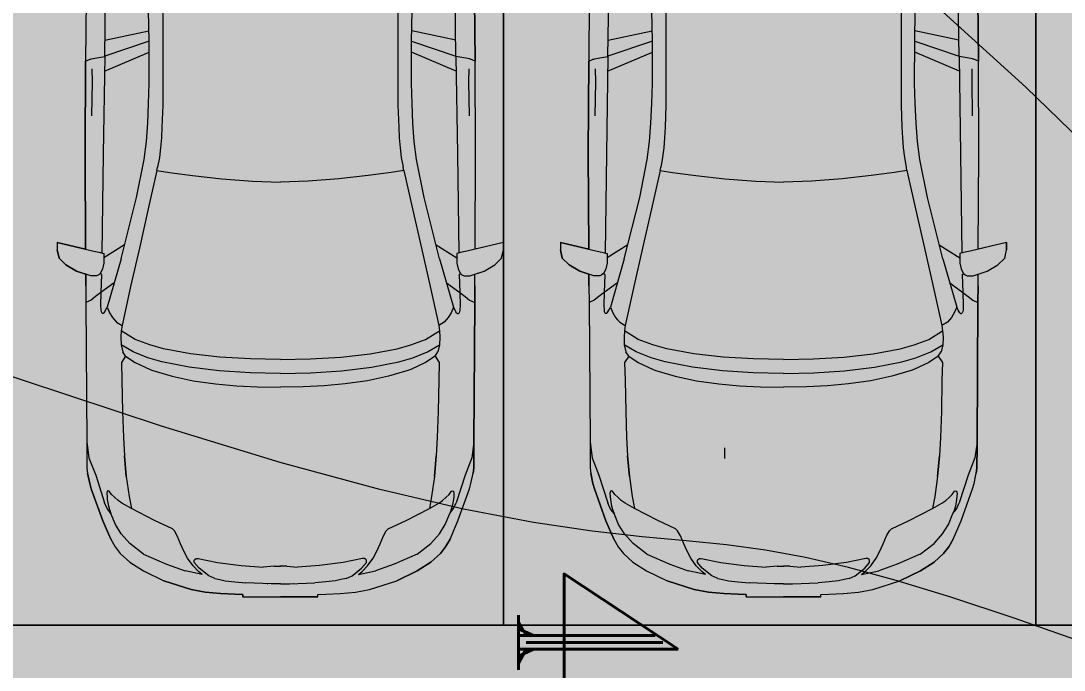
# Model space of a CAD drawing. Header units: millimetres. Extents: x 132836 to 1862386, y -330276 to -143438.
# Drawn here: x 178129 to 183027, y -270822 to -267774 of the extents above; entities that cross this region are included whole.
import ezdxf

# ---------------------------------------------------------------- set-up
doc = ezdxf.new("R2010")
doc.units = ezdxf.units.MM
doc.header["$MEASUREMENT"] = 0
for name, color, linetype in [('Extérieur - Environnement', 7, 'Continuous'), ('Nouveau_CN_01_00', 7, 'Continuous'), ('Nouveau_CN_02_00', 7, 'Continuous'), ('Nouveau_TopoAlt', 7, 'Continuous'), ('Nouveau_TopoJIS', 7, 'Continuous')]:
    doc.layers.add(name, color=color, linetype=linetype)
doc.styles.add('STYLE_GENERE_5', font='romant.shx')

msp = doc.modelspace()

# ---------------------------------------------------------------- hatches: boundary and pattern name
at = {"linetype": 'Continuous', "lineweight": 0, "true_color": 0x6f6f6f}
h = msp.add_hatch(color=8, dxfattribs=at)
h.paths.add_polyline_path([(141848.442, -275935.042), (141848.442, -295062.571), (269220.821, -293826.868), (269220.821, -270902.734), (268763.049, -270902.734), (254213.6, -271040.575), (254213.6, -163437.635), (153156.2, -163437.635), (153156.2, -271040.575), (153182.962, -271040.57), (153183.146, -272000.514, -0.40942736), (149183.681, -275935.042)])
h.paths.add_polyline_path([(158435.584, -260639.953), (155145.584, -260639.953), (155145.584, -248364.953), (155145.584, -243089.974), (155145.584, -242189.974), (158435.584, -242189.974)], flags=0)
h.paths.add_polyline_path([(196775.042, -260810.571), (196775.042, -222495.57), (186955.542, -222495.57), (186955.542, -218295.57), (196754.55, -218295.57), (196754.55, -208495.57), (196754.55, -204495.57), (193355.542, -204495.57), (193355.542, -201780.57), (193355.542, -195161.535), (195576.034, -195161.535), (195576.034, -189810.571), (217850.068, -189810.571), (217850.068, -262266.885), (245610.045, -262266.885), (245610.045, -253395.571), (245626.034, -253395.571), (246426.034, -253395.571), (247826.034, -253395.571), (247826.034, -248005.571), (247826.034, -246605.571), (245626.034, -246605.571), (245610.045, -246605.571), (245610.045, -171995.57), (212806.28, -171995.57), (161503.433, -171995.57), (161503.433, -193810.571), (161503.433, -230015.57), (161503.433, -260810.571)], flags=0)
h.paths.add_polyline_path([(162737.042, -269433.913, -0.09031866), (162858.773, -268727.623, -0.20144873), (163912.639, -267592.74, -0.10421145), (164718.006, -267415.055), (165317.979, -267409.371, -0.10404461), (166125.354, -267571.244, -0.23825546), (167284.257, -268953.318, -0.05518862), (167336.836, -269390.334), (167338.931, -269611.438), (167351.046, -270890.267), (167092.583, -271892.761, -0.26794919), (165370.083, -272909.124), (164770.11, -272914.808, -0.19371746), (163379.252, -272370.185, -0.07056876), (163028.663, -271931.262, -0.1316525), (162751.253, -270933.845)], flags=0)
h.paths.add_polyline_path([(173316.986, -273599.031), (173316.986, -273452.052), (173330.488, -267377.824, -0.3805567), (175316.986, -265609.826), (175394.714, -265609.826), (175394.714, -270609.826), (190394.714, -270609.826), (190394.714, -265609.826), (195356.191, -265609.826, -0.41421356), (196856.191, -267109.826), (196856.191, -273660.699, -0.34550161), (195137.285, -275433.432), (175327.752, -275599.002, -0.4157911)], flags=0)
h.paths.add_polyline_path([(205510.093, -271504.083, -0.13447393), (205230.948, -270484.937), (205230.948, -268984.937, -0.41421356), (207230.948, -266984.937), (207830.948, -266984.937, -0.41421356), (209830.948, -268984.937), (209830.948, -270484.937, -0.12882035), (209574.03, -271465.581, -0.27093629), (207830.948, -272484.937), (207230.948, -272484.937, -0.26498)], flags=0)
h.paths.add_polyline_path([(217862.687, -273329.325), (217869.949, -267730.336, -0.09856151), (218100.718, -266943.721), (218117.681, -266951.545, -0.258849), (219955.479, -265605.827), (219953.141, -265587.294), (220637.569, -265587.294), (220637.569, -265687.294), (220637.569, -270687.294), (250537.569, -270687.294), (250537.569, -265687.294), (252208.004, -265687.294), (254186.294, -265687.294), (254186.294, -267687.294), (254186.294, -271062.255, 0.00134576), (254186.323, -271073.021), (254197.209, -273095.233, -0.41421356), (252208.004, -275105.97), (243484.534, -275105.97, -0.00518896), (243431.438, -275116.103), (235447.992, -275196.191), (220071.012, -275253.24, -0.38655333), (217873.089, -273475.385, -0.02518922)], flags=0)
at = {"linetype": 'Continuous', "lineweight": 0, "true_color": 0x90b349}
msp.add_hatch(color=55, dxfattribs=at).paths.add_polyline_path([(175394.714, -271810.115), (175394.714, -273590.239), (195581.991, -273450.488), (195571.148, -271436.346), (195571.148, -271563.708), (190571.148, -271563.708), (190571.148, -270609.826), (188115.569, -270609.826), (187894.714, -270609.826), (185394.714, -270609.826), (182894.714, -270609.826), (180394.714, -270609.826), (177894.714, -270609.826), (175394.714, -270609.826)])

# ---------------------------------------------------------------- linework, layer by layer
at = {"color": 9, "linetype": 'Continuous', "lineweight": 5}
msp.add_lwpolyline([(173316.986, -273452.052), (173316.986, -273599.031, 0.4157911), (175327.752, -275599.002), (195137.285, -275433.432, 0.34550161), (196856.191, -273660.699), (196856.191, -267109.826, 0.41421356), (195356.191, -265609.826), (190394.714, -265609.826), (190394.714, -270609.826), (175394.714, -270609.826), (175394.714, -265609.826), (175316.986, -265609.826, 0.3805567), (173330.488, -267377.824)], format="xyb", close=True, dxfattribs=at)
at = {"color": 255, "linetype": 'Continuous', "lineweight": 5, "flags": 128}
for points in [[(180394.714, -265609.826), (180394.714, -270609.826)], [(180394.714, -270609.826), (180394.714, -265609.826)], [(182894.714, -265609.826), (182894.714, -270609.826)], [(182894.714, -270609.826), (182894.714, -265609.826)], [(177894.714, -270609.826), (180394.714, -270609.826)], [(180394.714, -270609.826), (182894.714, -270609.826)], [(182894.714, -270609.826), (185394.714, -270609.826)]]:
    msp.add_lwpolyline(points, dxfattribs=at)
at = {"color": 7, "linetype": 'Continuous', "lineweight": 5}
msp.add_lwpolyline([(175394.714, -271810.115), (175394.714, -273590.239), (195581.991, -273450.488), (195571.148, -271436.346), (195571.148, -271563.708), (190571.148, -271563.708), (190571.148, -270609.826), (188115.569, -270609.826), (187894.714, -270609.826), (185394.714, -270609.826), (182894.714, -270609.826), (180394.714, -270609.826), (177894.714, -270609.826), (175394.714, -270609.826)], close=True, dxfattribs=at)
at = {"layer": 'Extérieur - Environnement', "color": 7, "linetype": 'Continuous', "lineweight": 13}
for p, q in [((178794.984, -267565.617), (178795.022, -268168.583)), ((179899.089, -267565.617), (179899.05, -268168.583)), ((181157.482, -267565.617), (181157.521, -268168.583)), ((182261.587, -267565.617), (182261.548, -268168.583)), ((178522.313, -267940.513), (178527.274, -267626.213)), ((180171.759, -267940.513), (180166.799, -267626.213)), ((180884.812, -267940.513), (180889.772, -267626.213)), ((182534.257, -267940.513), (182529.297, -267626.213)), ((178434.739, -267671.932), (178432.221, -267963.179)), ((178434.739, -267671.932), (178432.221, -267963.179)), ((180261.852, -267963.179), (180259.334, -267671.932)), ((180259.334, -267671.932), (180261.852, -267963.179)), ((180797.237, -267671.932), (180794.719, -267963.179)), ((180797.237, -267671.932), (180794.719, -267963.179)), ((182624.35, -267963.179), (182621.832, -267671.932)), ((182621.832, -267671.932), (182624.35, -267963.179)), ((178731.119, -267869.522), (178728.696, -267725.992)), ((179962.954, -267869.522), (179965.377, -267725.992)), ((181093.617, -267869.522), (181091.194, -267725.992)), ((182325.452, -267869.522), (182327.875, -267725.992)), ((178523.53, -267863.438), (178730.301, -267821.075)), ((180170.543, -267863.438), (179963.772, -267821.075)), ((180886.028, -267863.438), (181092.799, -267821.075)), ((182533.041, -267863.438), (182326.27, -267821.075)), ((178731.119, -267869.522), (178522.331, -267939.422)), ((178731.658, -268067.536), (178731.119, -267869.522)), ((179962.415, -268067.536), (179962.954, -267869.522)), ((179962.954, -267869.522), (180171.742, -267939.422)), ((181093.617, -267869.522), (180884.829, -267939.422)), ((181094.156, -268067.536), (181093.617, -267869.522)), ((182324.913, -268067.536), (182325.452, -267869.522)), ((182325.452, -267869.522), (182534.24, -267939.422)), ((178521.342, -268009.492), (178731.259, -267921.066)), ((180172.731, -268009.492), (179962.814, -267921.066)), ((180883.84, -268009.492), (181093.757, -267921.066)), ((182535.229, -268009.492), (182325.312, -267921.066)), ((178432.221, -267963.179), (178430.253, -268396.057)), ((178430.253, -268396.057), (178432.221, -267963.179)), ((178432.221, -267963.179), (178453.929, -267953.414)), ((178453.929, -267953.414), (178455.885, -267952.848)), ((178455.885, -267952.848), (178459.143, -267952.153)), ((178459.143, -267952.153), (178485.056, -267947.497)), ((178485.056, -267947.497), (178522.313, -267940.513)), ((178522.313, -267940.513), (178515.875, -268397.667)), ((180171.759, -267940.513), (180178.198, -268397.667)), ((180209.016, -267947.497), (180171.759, -267940.513)), ((180234.93, -267952.153), (180209.016, -267947.497)), ((180238.188, -267952.848), (180234.93, -267952.153)), ((180240.143, -267953.414), (180238.188, -267952.848)), ((180261.852, -267963.179), (180240.143, -267953.414)), ((180263.82, -268396.057), (180261.852, -267963.179)), ((180263.82, -268396.057), (180261.852, -267963.179)), ((180794.719, -267963.179), (180792.751, -268396.057)), ((180792.751, -268396.057), (180794.719, -267963.179)), ((180794.719, -267963.179), (180816.428, -267953.414)), ((180816.428, -267953.414), (180818.383, -267952.848)), ((180818.383, -267952.848), (180821.641, -267952.153)), ((180821.641, -267952.153), (180847.554, -267947.497)), ((180847.554, -267947.497), (180884.812, -267940.513)), ((180884.812, -267940.513), (180878.373, -268397.667)), ((182534.257, -267940.513), (182540.696, -268397.667)), ((182571.515, -267947.497), (182534.257, -267940.513)), ((182597.428, -267952.153), (182571.515, -267947.497)), ((182600.686, -267952.848), (182597.428, -267952.153)), ((182602.641, -267953.414), (182600.686, -267952.848)), ((182624.35, -267963.179), (182602.641, -267953.414)), ((182626.318, -268396.057), (182624.35, -267963.179)), ((182626.318, -268396.057), (182624.35, -267963.179)), ((178462.115, -267998.102), (178463.614, -268059.366)), ((180231.957, -267998.102), (180230.459, -268059.366)), ((180824.613, -267998.102), (180826.112, -268059.366)), ((182594.456, -267998.102), (182592.957, -268059.366)), ((178463.614, -268059.366), (178461.038, -268218.695)), ((178728.507, -268161.626), (178731.658, -268067.536)), ((179965.566, -268161.626), (179962.415, -268067.536)), ((180230.459, -268059.366), (180233.035, -268218.695)), ((180826.112, -268059.366), (180823.536, -268218.695)), ((181091.005, -268161.626), (181094.156, -268067.536)), ((182328.064, -268161.626), (182324.913, -268067.536)), ((182592.957, -268059.366), (182595.533, -268218.695)), ((178724.312, -268254.25), (178728.507, -268161.626)), ((178795.022, -268168.583), (178791.186, -268272.869)), ((179899.05, -268168.583), (179902.887, -268272.869)), ((179969.761, -268254.25), (179965.566, -268161.626)), ((181086.81, -268254.25), (181091.005, -268161.626)), ((181157.521, -268168.583), (181153.684, -268272.869)), ((182261.548, -268168.583), (182265.385, -268272.869)), ((182332.259, -268254.25), (182328.064, -268161.626)), ((178718.213, -268340.402), (178724.312, -268254.25)), ((178791.186, -268272.861), (178788.652, -268322.037)), ((179902.887, -268272.861), (179905.421, -268322.037)), ((179975.86, -268340.402), (179969.761, -268254.25)), ((181080.711, -268340.402), (181086.81, -268254.25)), ((181153.684, -268272.861), (181151.15, -268322.037)), ((182265.385, -268272.861), (182267.919, -268322.037)), ((182338.358, -268340.402), (182332.259, -268254.25)), ((178788.653, -268322.021), (178784.854, -268369.172)), ((179905.42, -268322.021), (179909.218, -268369.172)), ((181151.151, -268322.021), (181147.353, -268369.172)), ((182267.918, -268322.021), (182271.716, -268369.172)), ((178707.067, -268423.653), (178718.213, -268340.402)), ((178784.856, -268369.15), (178779.033, -268415.392)), ((179909.217, -268369.15), (179915.039, -268415.392)), ((179987.006, -268423.653), (179975.86, -268340.402)), ((181069.565, -268423.653), (181080.711, -268340.402)), ((181147.354, -268369.15), (181141.531, -268415.392)), ((182271.715, -268369.15), (182277.538, -268415.392)), ((182349.504, -268423.653), (182338.358, -268340.402)), ((178430.253, -268396.057), (178432.731, -268845.441)), ((178432.731, -268845.441), (178430.253, -268396.057)), ((178515.875, -268397.667), (178509.427, -268863.714)), ((178671.651, -268603.04), (178707.067, -268423.653)), ((178779.033, -268415.392), (178770.603, -268460.76)), ((179915.039, -268415.392), (179923.47, -268460.76)), ((180022.422, -268603.04), (179987.006, -268423.653)), ((180178.198, -268397.667), (180184.645, -268863.714)), ((180261.342, -268845.441), (180263.82, -268396.057)), ((180261.342, -268845.441), (180263.82, -268396.057)), ((180792.751, -268396.057), (180795.229, -268845.441)), ((180795.229, -268845.441), (180792.751, -268396.057)), ((180878.373, -268397.667), (180871.926, -268863.714)), ((181034.149, -268603.04), (181069.565, -268423.653)), ((181141.531, -268415.392), (181133.101, -268460.76)), ((182277.538, -268415.392), (182285.968, -268460.76)), ((182384.92, -268603.04), (182349.504, -268423.653)), ((182540.696, -268397.667), (182547.143, -268863.714)), ((182623.84, -268845.441), (182626.318, -268396.057)), ((182623.84, -268845.441), (182626.318, -268396.057)), ((178767.303, -268475.566), (178727.145, -268655.526)), ((178767.303, -268475.566), (178770.381, -268461.25)), ((178767.303, -268475.566), (178826.273, -268485.628)), ((178770.381, -268461.25), (178770.689, -268460.57)), ((179926.77, -268475.566), (179867.8, -268485.628)), ((179923.692, -268461.25), (179923.384, -268460.57)), ((179926.77, -268475.566), (179923.692, -268461.25)), ((179926.77, -268475.566), (179966.928, -268655.526)), ((181129.801, -268475.566), (181089.643, -268655.526)), ((181129.801, -268475.566), (181132.879, -268461.25)), ((181129.801, -268475.566), (181188.771, -268485.628)), ((181132.879, -268461.25), (181133.187, -268460.57)), ((182289.268, -268475.566), (182230.298, -268485.628)), ((182286.19, -268461.25), (182285.882, -268460.57)), ((182289.268, -268475.566), (182286.19, -268461.25)), ((182289.268, -268475.566), (182329.426, -268655.526)), ((178826.273, -268485.628), (178934.89, -268499.786)), ((178934.89, -268499.786), (179071.974, -268514.384)), ((179071.974, -268514.384), (179216.419, -268525.771)), ((179216.419, -268525.771), (179347.036, -268530.294)), ((179477.654, -268525.771), (179347.036, -268530.294)), ((179622.099, -268514.384), (179477.654, -268525.771)), ((179759.183, -268499.786), (179622.099, -268514.384)), ((179867.8, -268485.628), (179759.183, -268499.786)), ((181188.771, -268485.628), (181297.388, -268499.786)), ((181297.388, -268499.786), (181434.472, -268514.384)), ((181434.472, -268514.384), (181578.917, -268525.771)), ((181578.917, -268525.771), (181709.534, -268530.294)), ((181840.152, -268525.771), (181709.534, -268530.294)), ((181984.597, -268514.384), (181840.152, -268525.771)), ((182121.681, -268499.786), (181984.597, -268514.384)), ((182230.298, -268485.628), (182121.681, -268499.786)), ((178599.451, -268890.783), (178671.651, -268603.04)), ((180094.622, -268890.783), (180022.422, -268603.04)), ((180961.949, -268890.783), (181034.149, -268603.04)), ((182457.12, -268890.783), (182384.92, -268603.04)), ((178727.145, -268655.526), (178684.965, -268840.117)), ((179966.928, -268655.526), (180009.108, -268840.117)), ((181089.643, -268655.526), (181047.463, -268840.117)), ((182329.426, -268655.526), (182371.606, -268840.117)), ((178432.731, -268845.441), (178299.359, -268814.641)), ((178299.359, -268814.641), (178299.359, -268848.929)), ((178299.359, -268814.641), (178471.394, -268854.37)), ((178299.359, -268814.641), (178299.359, -268848.929)), ((180394.714, -268814.641), (180222.679, -268854.37)), ((180394.714, -268814.641), (180261.342, -268845.441)), ((180394.714, -268848.929), (180394.714, -268814.641)), ((180394.714, -268814.641), (180394.714, -268848.929)), ((180795.229, -268845.441), (180661.857, -268814.641)), ((180661.857, -268814.641), (180661.857, -268848.929)), ((180661.857, -268814.641), (180833.892, -268854.37)), ((180661.857, -268814.641), (180661.857, -268848.929)), ((182757.212, -268814.641), (182585.177, -268854.37)), ((182757.212, -268814.641), (182623.84, -268845.441)), ((182757.212, -268848.929), (182757.212, -268814.641)), ((182757.212, -268814.641), (182757.212, -268848.929)), ((178299.359, -268848.929), (178308.219, -268887.061)), ((178308.219, -268887.061), (178299.359, -268848.929)), ((178471.394, -268854.37), (178494.523, -268859.874)), ((178494.523, -268859.874), (178518.643, -268866.089)), ((178615.825, -268825.526), (178518.643, -268886.011)), ((178518.643, -268866.089), (178518.643, -268911.236)), ((178684.965, -268840.117), (178643.815, -269020.407)), ((180009.108, -268840.117), (180050.258, -269020.407)), ((180078.248, -268825.526), (180175.43, -268886.011)), ((180199.55, -268859.874), (180175.43, -268866.089)), ((180175.43, -268866.089), (180175.43, -268911.236)), ((180222.679, -268854.37), (180199.55, -268859.874)), ((180385.854, -268887.061), (180394.714, -268848.929)), ((180385.854, -268887.061), (180394.714, -268848.929)), ((180661.857, -268848.929), (180670.717, -268887.061)), ((180670.717, -268887.061), (180661.857, -268848.929)), ((180833.892, -268854.37), (180857.021, -268859.874)), ((180857.021, -268859.874), (180881.141, -268866.089)), ((180978.323, -268825.526), (180881.141, -268886.011)), ((180881.141, -268866.089), (180881.141, -268911.236)), ((181047.463, -268840.117), (181006.313, -269020.407)), ((182371.606, -268840.117), (182412.756, -269020.407)), ((182440.746, -268825.526), (182537.928, -268886.011)), ((182562.048, -268859.874), (182537.928, -268866.089)), ((182537.928, -268866.089), (182537.928, -268911.236)), ((182585.177, -268854.37), (182562.048, -268859.874)), ((182748.352, -268887.061), (182757.212, -268848.929)), ((182748.352, -268887.061), (182757.212, -268848.929)), ((178308.219, -268887.061), (178340.077, -268919.021)), ((178340.077, -268919.021), (178308.219, -268887.061)), ((178340.077, -268919.021), (178390.617, -268948.512)), ((178390.617, -268948.512), (178340.077, -268919.021)), ((178518.643, -268911.236), (178512.631, -268937.763)), ((178599.451, -268890.783), (178534.036, -269117.89)), ((180094.622, -268890.783), (180160.036, -269117.89)), ((180175.43, -268911.236), (180181.441, -268937.763)), ((180303.455, -268948.512), (180353.995, -268919.021)), ((180303.455, -268948.512), (180353.995, -268919.021)), ((180353.995, -268919.021), (180385.854, -268887.061)), ((180353.995, -268919.021), (180385.854, -268887.061)), ((180670.717, -268887.061), (180702.575, -268919.021)), ((180702.575, -268919.021), (180670.717, -268887.061)), ((180702.575, -268919.021), (180753.115, -268948.512)), ((180753.115, -268948.512), (180702.575, -268919.021)), ((180881.141, -268911.236), (180875.13, -268937.763)), ((180961.949, -268890.783), (180896.535, -269117.89)), ((182457.12, -268890.783), (182522.534, -269117.89)), ((182537.928, -268911.236), (182543.939, -268937.763)), ((182665.954, -268948.512), (182716.494, -268919.021)), ((182665.954, -268948.512), (182716.494, -268919.021)), ((182716.494, -268919.021), (182748.352, -268887.061)), ((182716.494, -268919.021), (182748.352, -268887.061)), ((178390.617, -268948.512), (178433.13, -268962.73)), ((178456.592, -268970.577), (178390.617, -268948.512)), ((178433.13, -268962.73), (178433.388, -269018.139)), ((178433.388, -269018.139), (178433.13, -268962.73)), ((178494.749, -268965.404), (178484.577, -268970.511)), ((178502.824, -268957.87), (178494.749, -268965.404)), ((178507.701, -268963.547), (178500.496, -268960.041)), ((178512.631, -268937.763), (178502.824, -268957.87)), ((178507.701, -268963.547), (178504.732, -269048.085)), ((180181.441, -268937.763), (180191.249, -268957.87)), ((180186.372, -268963.547), (180193.577, -268960.041)), ((180186.372, -268963.547), (180189.341, -269048.085)), ((180191.249, -268957.87), (180199.324, -268965.404)), ((180199.324, -268965.404), (180209.496, -268970.511)), ((180237.48, -268970.577), (180303.455, -268948.512)), ((180260.684, -269018.139), (180260.942, -268962.73)), ((180260.684, -269018.139), (180260.942, -268962.73)), ((180260.942, -268962.73), (180303.455, -268948.512)), ((180753.115, -268948.512), (180795.629, -268962.73)), ((180819.091, -268970.577), (180753.115, -268948.512)), ((180795.629, -268962.73), (180795.886, -269018.139)), ((180795.886, -269018.139), (180795.629, -268962.73)), ((180857.247, -268965.404), (180847.075, -268970.511)), ((180865.322, -268957.87), (180857.247, -268965.404)), ((180870.199, -268963.547), (180862.994, -268960.041)), ((180875.13, -268937.763), (180865.322, -268957.87)), ((180870.199, -268963.547), (180867.23, -269048.085)), ((182543.939, -268937.763), (182553.747, -268957.87)), ((182548.87, -268963.547), (182556.075, -268960.041)), ((182548.87, -268963.547), (182551.839, -269048.085)), ((182553.747, -268957.87), (182561.822, -268965.404)), ((182561.822, -268965.404), (182571.994, -268970.511)), ((182599.978, -268970.577), (182665.954, -268948.512)), ((182623.183, -269018.139), (182623.44, -268962.73)), ((182623.183, -269018.139), (182623.44, -268962.73)), ((182623.44, -268962.73), (182665.954, -268948.512)), ((178484.577, -268970.511), (178456.592, -268970.577)), ((178566.88, -269003.863), (178504.732, -269048.085)), ((180127.193, -269003.863), (180189.341, -269048.085)), ((180209.496, -268970.511), (180237.48, -268970.577)), ((180847.075, -268970.511), (180819.091, -268970.577)), ((180929.378, -269003.863), (180867.23, -269048.085)), ((182489.691, -269003.863), (182551.839, -269048.085)), ((182571.994, -268970.511), (182599.978, -268970.577)), ((178433.388, -269018.139), (178434.44, -269096.19)), ((178433.388, -269018.139), (178434.44, -269096.19)), ((178504.732, -269048.085), (178479.871, -269068.108)), ((178504.732, -269048.085), (178502.898, -269109.46)), ((178643.815, -269020.407), (178603.65, -269203.417)), ((180050.258, -269020.407), (180090.423, -269203.417)), ((180189.341, -269048.085), (180214.202, -269068.108)), ((180189.341, -269048.085), (180191.175, -269109.46)), ((180259.633, -269096.19), (180260.684, -269018.139)), ((180260.684, -269018.139), (180259.633, -269096.19)), ((180795.886, -269018.139), (180796.938, -269096.19)), ((180795.886, -269018.139), (180796.938, -269096.19)), ((180867.23, -269048.085), (180842.369, -269068.108)), ((180867.23, -269048.085), (180865.396, -269109.46)), ((181006.313, -269020.407), (180966.148, -269203.417)), ((182412.756, -269020.407), (182452.921, -269203.417)), ((182551.839, -269048.085), (182576.7, -269068.108)), ((182551.839, -269048.085), (182553.673, -269109.46)), ((182622.131, -269096.19), (182623.183, -269018.139)), ((182623.183, -269018.139), (182622.131, -269096.19)), ((178458.275, -269084.584), (178434.44, -269096.19)), ((178434.44, -269096.19), (178438.591, -269751.346)), ((178434.44, -269096.19), (178438.591, -269751.346)), ((178479.871, -269068.108), (178458.275, -269084.584)), ((178502.898, -269109.46), (178504.177, -269132.476)), ((180191.175, -269109.46), (180189.896, -269132.476)), ((180214.202, -269068.108), (180235.798, -269084.584)), ((180235.798, -269084.584), (180259.633, -269096.19)), ((180255.482, -269751.346), (180259.633, -269096.19)), ((180259.633, -269096.19), (180255.482, -269751.346)), ((180820.773, -269084.584), (180796.938, -269096.19)), ((180796.938, -269096.19), (180801.089, -269751.346)), ((180796.938, -269096.19), (180801.089, -269751.346)), ((180842.369, -269068.108), (180820.773, -269084.584)), ((180865.396, -269109.46), (180866.675, -269132.476)), ((182553.673, -269109.46), (182552.394, -269132.476)), ((182576.7, -269068.108), (182598.296, -269084.584)), ((182598.296, -269084.584), (182622.131, -269096.19)), ((182617.98, -269751.346), (182622.131, -269096.19)), ((182622.131, -269096.19), (182617.98, -269751.346)), ((178504.177, -269132.476), (178505.215, -269138.231)), ((178505.215, -269138.231), (178508.137, -269143.895)), ((178511.598, -269146.967), (178508.137, -269143.895)), ((178515.347, -269147.001), (178511.598, -269146.967)), ((178519.243, -269144.454), (178515.347, -269147.001)), ((178519.243, -269144.454), (178522.335, -269140.094)), ((178522.335, -269140.094), (178526.683, -269131.807)), ((178526.688, -269131.807), (178534.036, -269117.89)), ((178534.036, -269117.89), (178545.482, -269144.333)), ((178545.482, -269144.333), (178558.826, -269165.841)), ((180148.591, -269144.333), (180135.247, -269165.841)), ((180160.036, -269117.89), (180148.591, -269144.333)), ((180167.385, -269131.807), (180160.036, -269117.89)), ((180171.738, -269140.094), (180167.39, -269131.807)), ((180174.829, -269144.454), (180171.738, -269140.094)), ((180174.829, -269144.454), (180178.726, -269147.001)), ((180178.726, -269147.001), (180182.474, -269146.967)), ((180182.474, -269146.967), (180185.935, -269143.895)), ((180188.858, -269138.231), (180185.935, -269143.895)), ((180189.896, -269132.476), (180188.858, -269138.231)), ((180866.675, -269132.476), (180867.713, -269138.231)), ((180867.713, -269138.231), (180870.636, -269143.895)), ((180874.096, -269146.967), (180870.636, -269143.895)), ((180877.845, -269147.001), (180874.096, -269146.967)), ((180881.742, -269144.454), (180877.845, -269147.001)), ((180881.742, -269144.454), (180884.833, -269140.094)), ((180884.833, -269140.094), (180889.181, -269131.807)), ((180889.186, -269131.807), (180896.535, -269117.89)), ((180896.535, -269117.89), (180907.98, -269144.333)), ((180907.98, -269144.333), (180921.324, -269165.841)), ((182511.089, -269144.333), (182497.745, -269165.841)), ((182522.534, -269117.89), (182511.089, -269144.333)), ((182529.883, -269131.807), (182522.534, -269117.89)), ((182534.236, -269140.094), (182529.888, -269131.807)), ((182537.327, -269144.454), (182534.236, -269140.094)), ((182537.327, -269144.454), (182541.224, -269147.001)), ((182541.224, -269147.001), (182544.973, -269146.967)), ((182544.973, -269146.967), (182548.433, -269143.895)), ((182551.356, -269138.231), (182548.433, -269143.895)), ((182552.394, -269132.476), (182551.356, -269138.231)), ((178558.826, -269165.841), (178568.022, -269177.038)), ((178568.022, -269177.038), (178577.742, -269187.476)), ((178577.742, -269187.476), (178603.65, -269203.417)), ((178603.65, -269203.417), (178600.36, -269228.342)), ((178603.663, -269203.417), (178603.65, -269203.417)), ((180090.41, -269203.417), (180090.423, -269203.417)), ((180116.331, -269187.476), (180090.423, -269203.417)), ((180090.423, -269203.417), (180093.713, -269228.342)), ((180126.051, -269177.038), (180116.331, -269187.476)), ((180135.247, -269165.841), (180126.051, -269177.038)), ((180921.324, -269165.841), (180930.52, -269177.038)), ((180930.52, -269177.038), (180940.24, -269187.476)), ((180940.24, -269187.476), (180966.148, -269203.417)), ((180966.148, -269203.417), (180962.858, -269228.342)), ((180966.161, -269203.417), (180966.148, -269203.417)), ((182452.908, -269203.417), (182452.921, -269203.417)), ((182478.829, -269187.476), (182452.921, -269203.417)), ((182452.921, -269203.417), (182456.211, -269228.342)), ((182488.549, -269177.038), (182478.829, -269187.476)), ((182497.745, -269165.841), (182488.549, -269177.038)), ((178600.36, -269228.342), (178598.217, -269258.769)), ((178598.217, -269258.769), (178598.996, -269294.132)), ((178665.173, -269268.776), (178600.36, -269228.342)), ((180028.9, -269268.776), (180093.713, -269228.342)), ((180093.713, -269228.342), (180095.856, -269258.769)), ((180095.856, -269258.769), (180095.077, -269294.132)), ((180962.858, -269228.342), (180960.715, -269258.769)), ((180960.715, -269258.769), (180961.494, -269294.132)), ((181027.671, -269268.776), (180962.858, -269228.342)), ((182391.398, -269268.776), (182456.211, -269228.342)), ((182456.211, -269228.342), (182458.354, -269258.769)), ((182458.354, -269258.769), (182457.575, -269294.132)), ((178655.374, -269327.351), (178598.996, -269294.132)), ((178598.996, -269294.132), (178607.324, -269327.849)), ((178733.929, -269295.032), (178665.17, -269268.775)), ((178799.065, -269313.743), (178733.923, -269295.03)), ((179895.008, -269313.743), (179960.15, -269295.03)), ((179960.144, -269295.032), (180028.903, -269268.775)), ((180038.698, -269327.351), (180095.077, -269294.132)), ((180095.077, -269294.132), (180086.749, -269327.849)), ((181017.872, -269327.351), (180961.494, -269294.132)), ((180961.494, -269294.132), (180969.822, -269327.849)), ((181096.427, -269295.032), (181027.668, -269268.775)), ((181161.563, -269313.743), (181096.421, -269295.03)), ((182257.506, -269313.743), (182322.648, -269295.03)), ((182322.642, -269295.032), (182391.401, -269268.775)), ((182401.196, -269327.351), (182457.575, -269294.132)), ((182457.575, -269294.132), (182449.247, -269327.849)), ((178620.64, -269347.206), (178601.109, -269377.595)), ((178607.324, -269327.849), (178607.35, -269327.864)), ((178620.64, -269347.206), (178607.324, -269327.849)), ((178620.646, -269347.246), (178620.64, -269347.206)), ((178620.646, -269347.246), (178665.249, -269376.964)), ((178725.578, -269354.974), (178655.374, -269327.351)), ((178791.224, -269373.739), (178725.578, -269354.974)), ((178925.357, -269337.166), (178799.059, -269313.742)), ((179063.501, -269352.527), (178925.357, -269337.166)), ((179206.431, -269360.929), (179063.498, -269352.527)), ((179347.065, -269363.489), (179206.428, -269360.929)), ((179347.007, -269363.489), (179487.644, -269360.929)), ((179487.642, -269360.929), (179630.574, -269352.527)), ((179630.572, -269352.527), (179768.716, -269337.166)), ((179768.716, -269337.166), (179895.013, -269313.742)), ((179902.848, -269373.739), (179968.495, -269354.974)), ((179968.495, -269354.974), (180038.698, -269327.351)), ((180073.427, -269347.246), (180028.824, -269376.964)), ((180073.427, -269347.246), (180073.433, -269347.206)), ((180073.433, -269347.206), (180086.749, -269327.849)), ((180073.433, -269347.206), (180092.964, -269377.595)), ((180086.749, -269327.849), (180086.723, -269327.864)), ((180983.138, -269347.206), (180963.607, -269377.595)), ((180969.822, -269327.849), (180969.848, -269327.864)), ((180983.138, -269347.206), (180969.822, -269327.849)), ((180983.144, -269347.246), (180983.138, -269347.206)), ((180983.144, -269347.246), (181027.747, -269376.964)), ((181088.076, -269354.974), (181017.872, -269327.351)), ((181153.723, -269373.739), (181088.076, -269354.974)), ((181287.855, -269337.166), (181161.558, -269313.742)), ((181425.999, -269352.527), (181287.855, -269337.166)), ((181568.929, -269360.929), (181425.996, -269352.527)), ((181709.564, -269363.489), (181568.927, -269360.929)), ((181709.505, -269363.489), (181850.142, -269360.929)), ((181850.14, -269360.929), (181993.073, -269352.527)), ((181993.07, -269352.527), (182131.214, -269337.166)), ((182131.214, -269337.166), (182257.511, -269313.742)), ((182265.346, -269373.739), (182330.993, -269354.974)), ((182330.993, -269354.974), (182401.196, -269327.351)), ((182435.925, -269347.246), (182391.322, -269376.964)), ((182435.925, -269347.246), (182435.931, -269347.206)), ((182435.931, -269347.206), (182449.247, -269327.849)), ((182435.931, -269347.206), (182455.462, -269377.595)), ((182449.247, -269327.849), (182449.221, -269327.864)), ((178601.109, -269377.595), (178603.288, -269460.947)), ((178665.249, -269376.964), (178735.128, -269409.539)), ((178735.128, -269409.539), (178748.188, -269414.401)), ((178919.667, -269399.288), (178791.224, -269373.739)), ((179060.348, -269416.628), (178919.667, -269399.288)), ((179633.725, -269416.628), (179774.406, -269399.288)), ((179774.406, -269399.288), (179902.848, -269373.739)), ((179958.945, -269409.539), (179945.885, -269414.401)), ((180028.824, -269376.964), (179958.945, -269409.539)), ((180092.964, -269377.595), (180090.785, -269460.947)), ((180963.607, -269377.595), (180965.786, -269460.947)), ((181027.747, -269376.964), (181097.626, -269409.539)), ((181097.626, -269409.539), (181110.686, -269414.401)), ((181282.165, -269399.288), (181153.723, -269373.739)), ((181422.846, -269416.628), (181282.165, -269399.288)), ((181996.223, -269416.628), (182136.904, -269399.288)), ((182136.904, -269399.288), (182265.346, -269373.739)), ((182321.443, -269409.539), (182308.383, -269414.401)), ((182391.322, -269376.964), (182321.443, -269409.539)), ((182455.462, -269377.595), (182453.283, -269460.947)), ((178748.188, -269414.402), (178838.729, -269442.215)), ((178838.729, -269442.215), (178937.776, -269463.144)), ((179205.133, -269426.446), (179060.348, -269416.628)), ((179347.036, -269429.553), (179205.133, -269426.446)), ((179347.036, -269429.553), (179488.94, -269426.446)), ((179488.94, -269426.446), (179633.725, -269416.628)), ((179855.344, -269442.215), (179756.296, -269463.144)), ((179945.885, -269414.402), (179855.344, -269442.215)), ((181110.686, -269414.402), (181201.227, -269442.215)), ((181201.227, -269442.215), (181300.274, -269463.144)), ((181567.631, -269426.446), (181422.846, -269416.628)), ((181709.534, -269429.553), (181567.631, -269426.446)), ((181709.534, -269429.553), (181851.438, -269426.446)), ((181851.438, -269426.446), (181996.223, -269416.628)), ((182217.842, -269442.215), (182118.795, -269463.144)), ((182308.383, -269414.402), (182217.842, -269442.215)), ((178603.287, -269460.884), (178605.932, -269607.709)), ((178603.289, -269460.93), (178603.29, -269460.947)), ((178937.776, -269463.144), (179042.683, -269477.969)), ((179042.683, -269477.969), (179140.645, -269486.764)), ((179140.645, -269486.764), (179239.217, -269491.741)), ((179239.217, -269491.741), (179347.043, -269493.485)), ((179454.855, -269491.741), (179347.03, -269493.485)), ((179553.428, -269486.764), (179454.855, -269491.741)), ((179651.389, -269477.969), (179553.428, -269486.764)), ((179756.296, -269463.144), (179651.389, -269477.969)), ((180090.786, -269460.884), (180088.141, -269607.709)), ((180090.784, -269460.93), (180090.783, -269460.947)), ((180965.785, -269460.884), (180968.43, -269607.709)), ((180965.787, -269460.93), (180965.788, -269460.947)), ((181300.274, -269463.144), (181405.181, -269477.969)), ((181405.181, -269477.969), (181503.143, -269486.764)), ((181503.143, -269486.764), (181601.715, -269491.741)), ((181601.715, -269491.741), (181709.541, -269493.485)), ((181817.354, -269491.741), (181709.528, -269493.485)), ((181915.926, -269486.764), (181817.354, -269491.741)), ((182013.887, -269477.969), (181915.926, -269486.764)), ((182118.795, -269463.144), (182013.887, -269477.969)), ((182453.284, -269460.884), (182450.639, -269607.709)), ((182453.282, -269460.93), (182453.281, -269460.947)), ((178605.932, -269607.709), (178610.224, -269729.168)), ((180088.141, -269607.709), (180083.848, -269729.168)), ((180968.43, -269607.709), (180972.722, -269729.168)), ((182450.639, -269607.709), (182446.347, -269729.168)), ((178438.591, -269751.346), (178438.508, -269802.17)), ((178438.591, -269751.346), (178438.508, -269802.17)), ((178438.591, -269751.346), (178448.434, -269824.712)), ((178610.224, -269729.168), (178614.761, -269815.707)), ((180083.848, -269729.168), (180079.311, -269815.707)), ((180255.482, -269751.346), (180245.639, -269824.712)), ((180255.565, -269802.17), (180255.482, -269751.346)), ((180255.482, -269751.346), (180255.565, -269802.17)), ((180801.089, -269751.346), (180801.006, -269802.17)), ((180801.089, -269751.346), (180801.006, -269802.17)), ((180801.089, -269751.346), (180810.932, -269824.712)), ((180972.722, -269729.168), (180977.259, -269815.707)), ((182446.347, -269729.168), (182441.81, -269815.707)), ((182617.98, -269751.346), (182608.137, -269824.712)), ((182618.063, -269802.17), (182617.98, -269751.346)), ((182617.98, -269751.346), (182618.063, -269802.17)), ((178438.508, -269802.17), (178438.619, -269840.241)), ((178438.508, -269802.17), (178438.619, -269840.241)), ((178438.619, -269840.241), (178439.146, -269873.351)), ((178438.619, -269840.241), (178439.146, -269873.351)), ((178448.434, -269824.712), (178479.96, -269907.076)), ((178614.759, -269815.686), (178623.54, -269913)), ((178623.54, -269913), (178614.789, -269815.707)), ((180079.313, -269815.686), (180070.533, -269913)), ((180070.533, -269913), (180079.284, -269815.707)), ((180245.639, -269824.712), (180214.113, -269907.076)), ((180254.927, -269873.351), (180255.454, -269840.241)), ((180255.454, -269840.241), (180254.927, -269873.351)), ((180255.454, -269840.241), (180255.565, -269802.17)), ((180255.565, -269802.17), (180255.454, -269840.241)), ((180801.006, -269802.17), (180801.117, -269840.241)), ((180801.006, -269802.17), (180801.117, -269840.241)), ((180801.117, -269840.241), (180801.644, -269873.351)), ((180801.117, -269840.241), (180801.644, -269873.351)), ((180810.932, -269824.712), (180842.458, -269907.076)), ((180977.258, -269815.686), (180986.038, -269913)), ((180986.038, -269913), (180977.287, -269815.707)), ((182441.811, -269815.686), (182433.031, -269913)), ((182433.031, -269913), (182441.782, -269815.707)), ((182608.137, -269824.712), (182576.611, -269907.076)), ((182617.425, -269873.351), (182617.952, -269840.241)), ((182617.952, -269840.241), (182617.425, -269873.351)), ((182617.952, -269840.241), (182618.063, -269802.17)), ((182618.063, -269802.17), (182617.952, -269840.241)), ((178439.146, -269873.351), (178441.946, -269897.495)), ((178439.146, -269873.351), (178441.946, -269897.495)), ((178441.946, -269897.495), (178452.344, -269944.851)), ((178452.344, -269944.851), (178441.946, -269897.495)), ((178459.549, -269853.75), (178459.6, -269854.762)), ((180234.524, -269853.75), (180234.472, -269854.762)), ((180241.729, -269944.851), (180252.127, -269897.495)), ((180241.729, -269944.851), (180252.127, -269897.495)), ((180252.127, -269897.495), (180254.927, -269873.351)), ((180254.927, -269873.351), (180252.127, -269897.495)), ((180801.644, -269873.351), (180804.444, -269897.495)), ((180801.644, -269873.351), (180804.444, -269897.495)), ((180804.444, -269897.495), (180814.842, -269944.851)), ((180814.842, -269944.851), (180804.444, -269897.495)), ((180822.047, -269853.75), (180822.099, -269854.762)), ((182597.022, -269853.75), (182596.97, -269854.762)), ((182604.227, -269944.851), (182614.625, -269897.495)), ((182604.227, -269944.851), (182614.625, -269897.495)), ((182614.625, -269897.495), (182617.425, -269873.351)), ((182617.425, -269873.351), (182614.625, -269897.495)), ((178452.344, -269944.851), (178459.359, -269970.356)), ((178459.359, -269970.356), (178452.344, -269944.851)), ((178479.96, -269907.076), (178521.561, -270036.675)), ((178623.54, -269913), (178637.162, -270006.245)), ((180070.533, -269913), (180056.91, -270006.245)), ((180214.113, -269907.076), (180172.512, -270036.675)), ((180234.714, -269970.356), (180241.729, -269944.851)), ((180234.714, -269970.356), (180241.729, -269944.851)), ((180814.842, -269944.851), (180821.857, -269970.356)), ((180821.857, -269970.356), (180814.842, -269944.851)), ((180842.458, -269907.076), (180884.059, -270036.675)), ((180986.038, -269913), (180999.66, -270006.245)), ((182433.031, -269913), (182419.409, -270006.245)), ((182576.611, -269907.076), (182535.01, -270036.675)), ((182597.212, -269970.356), (182604.227, -269944.851)), ((182597.212, -269970.356), (182604.227, -269944.851)), ((178459.359, -269970.356), (178513.177, -270120.292)), ((178513.177, -270120.292), (178459.359, -269970.356)), ((178534.565, -269981.131), (178531.832, -269992.834)), ((178531.832, -269992.834), (178533.146, -270005.929)), ((178539.019, -269979.866), (178534.565, -269981.131)), ((178543.906, -269982.023), (178539.019, -269979.866)), ((178554.845, -269996.313), (178543.906, -269982.023)), ((178568.467, -270009.851), (178554.845, -269996.313)), ((180125.605, -270009.851), (180139.227, -269996.313)), ((180139.227, -269996.313), (180150.166, -269982.023)), ((180150.166, -269982.023), (180155.054, -269979.866)), ((180155.054, -269979.866), (180159.507, -269981.131)), ((180159.507, -269981.131), (180162.241, -269992.834)), ((180162.241, -269992.834), (180160.927, -270005.929)), ((180180.896, -270120.292), (180234.714, -269970.356)), ((180180.896, -270120.292), (180234.714, -269970.356)), ((180821.857, -269970.356), (180875.675, -270120.292)), ((180875.675, -270120.292), (180821.857, -269970.356)), ((180897.063, -269981.131), (180894.33, -269992.834)), ((180894.33, -269992.834), (180895.644, -270005.929)), ((180901.517, -269979.866), (180897.063, -269981.131)), ((180906.405, -269982.023), (180901.517, -269979.866)), ((180917.343, -269996.313), (180906.405, -269982.023)), ((180930.965, -270009.851), (180917.343, -269996.313)), ((182488.104, -270009.851), (182501.726, -269996.313)), ((182501.726, -269996.313), (182512.664, -269982.023)), ((182512.664, -269982.023), (182517.552, -269979.866)), ((182517.552, -269979.866), (182522.006, -269981.131)), ((182522.006, -269981.131), (182524.739, -269992.834)), ((182524.739, -269992.834), (182523.425, -270005.929)), ((182543.394, -270120.292), (182597.212, -269970.356)), ((182543.394, -270120.292), (182597.212, -269970.356)), ((178533.897, -270062.989), (178521.561, -270036.675)), ((178533.146, -270005.929), (178534.092, -270020.858)), ((178534.092, -270020.858), (178539.999, -270051.665)), ((178585.541, -270024.653), (178568.467, -270009.851)), ((178603.483, -270037.938), (178585.541, -270024.653)), ((178647.439, -270062.483), (178603.483, -270037.938)), ((178637.158, -270006.222), (178647.439, -270062.483)), ((180056.915, -270006.222), (180046.634, -270062.483)), ((180046.634, -270062.483), (180090.59, -270037.938)), ((180090.59, -270037.938), (180108.532, -270024.653)), ((180108.532, -270024.653), (180125.605, -270009.851)), ((180159.981, -270020.858), (180154.074, -270051.665)), ((180160.927, -270005.929), (180159.981, -270020.858)), ((180160.175, -270062.989), (180172.512, -270036.675)), ((180896.395, -270062.989), (180884.059, -270036.675)), ((180895.644, -270005.929), (180896.59, -270020.858)), ((180896.59, -270020.858), (180902.497, -270051.665)), ((180948.039, -270024.653), (180930.965, -270009.851)), ((180965.981, -270037.938), (180948.039, -270024.653)), ((181009.937, -270062.483), (180965.981, -270037.938)), ((180999.656, -270006.222), (181009.937, -270062.483)), ((182419.413, -270006.222), (182409.132, -270062.483)), ((182409.132, -270062.483), (182453.088, -270037.938)), ((182453.088, -270037.938), (182471.03, -270024.653)), ((182471.03, -270024.653), (182488.104, -270009.851)), ((182522.479, -270020.858), (182516.572, -270051.665)), ((182523.425, -270005.929), (182522.479, -270020.858)), ((182522.674, -270062.989), (182535.01, -270036.675)), ((178544.341, -270077.539), (178533.897, -270062.989)), ((178539.999, -270051.665), (178546.345, -270071.466)), ((178551.667, -270086.838), (178544.341, -270077.539)), ((178546.345, -270071.466), (178551.667, -270086.838)), ((178572.85, -270137.137), (178551.667, -270086.838)), ((178756.853, -270118.863), (178647.439, -270062.483)), ((179937.22, -270118.863), (180046.634, -270062.483)), ((180121.222, -270137.137), (180142.406, -270086.838)), ((180147.728, -270071.466), (180142.406, -270086.838)), ((180142.406, -270086.838), (180149.732, -270077.539)), ((180154.074, -270051.665), (180147.728, -270071.466)), ((180149.732, -270077.539), (180160.175, -270062.989)), ((180906.839, -270077.539), (180896.395, -270062.989)), ((180902.497, -270051.665), (180908.843, -270071.466)), ((180914.165, -270086.838), (180906.839, -270077.539)), ((180908.843, -270071.466), (180914.165, -270086.838)), ((180935.349, -270137.137), (180914.165, -270086.838)), ((181119.351, -270118.863), (181009.937, -270062.483)), ((182299.718, -270118.863), (182409.132, -270062.483)), ((182483.72, -270137.137), (182504.904, -270086.838)), ((182510.226, -270071.466), (182504.904, -270086.838)), ((182504.904, -270086.838), (182512.23, -270077.539)), ((182516.572, -270051.665), (182510.226, -270071.466)), ((182512.23, -270077.539), (182522.674, -270062.989)), ((178513.177, -270120.292), (178550.415, -270207.265)), ((178550.415, -270207.265), (178513.177, -270120.292)), ((178600.065, -270181.487), (178572.85, -270137.137)), ((178840.29, -270157.969), (178756.853, -270118.863)), ((179853.783, -270157.969), (179937.22, -270118.863)), ((180094.008, -270181.487), (180121.222, -270137.137)), ((180143.657, -270207.265), (180180.896, -270120.292)), ((180143.657, -270207.265), (180180.896, -270120.292)), ((180875.675, -270120.292), (180912.914, -270207.265)), ((180912.914, -270207.265), (180875.675, -270120.292)), ((180962.563, -270181.487), (180935.349, -270137.137)), ((181202.788, -270157.969), (181119.351, -270118.863)), ((182216.281, -270157.969), (182299.718, -270118.863)), ((182456.506, -270181.487), (182483.72, -270137.137)), ((182506.155, -270207.265), (182543.394, -270120.292)), ((182506.155, -270207.265), (182543.394, -270120.292)), ((178640.383, -270226.845), (178600.065, -270181.487)), ((178849.679, -270168.388), (178840.29, -270157.969)), ((178862.86, -270191.085), (178849.679, -270168.388)), ((178878.999, -270228.814), (178862.846, -270191.061)), ((179815.073, -270228.814), (179831.227, -270191.061)), ((179831.213, -270191.085), (179844.394, -270168.388)), ((179844.394, -270168.388), (179853.783, -270157.969)), ((180053.689, -270226.845), (180094.008, -270181.487)), ((181002.881, -270226.845), (180962.563, -270181.487)), ((181212.177, -270168.388), (181202.788, -270157.969)), ((181225.358, -270191.085), (181212.177, -270168.388)), ((181241.498, -270228.814), (181225.344, -270191.061)), ((182177.571, -270228.814), (182193.725, -270191.061)), ((182193.711, -270191.085), (182206.892, -270168.388)), ((182206.892, -270168.388), (182216.281, -270157.969)), ((182416.188, -270226.845), (182456.506, -270181.487)), ((178550.415, -270207.265), (178570.96, -270242.637)), ((178550.415, -270207.265), (178570.96, -270242.637)), ((178570.96, -270242.637), (178595.138, -270274.057)), ((178570.96, -270242.637), (178595.138, -270274.057)), ((178704.709, -270277.574), (178640.383, -270226.845)), ((178894.067, -270263.214), (178878.999, -270228.814)), ((179800.006, -270263.214), (179815.073, -270228.814)), ((179989.363, -270277.574), (180053.689, -270226.845)), ((180098.935, -270274.057), (180123.113, -270242.637)), ((180123.113, -270242.637), (180098.935, -270274.057)), ((180123.113, -270242.637), (180143.657, -270207.265)), ((180143.657, -270207.265), (180123.113, -270242.637)), ((180912.914, -270207.265), (180933.458, -270242.637)), ((180912.914, -270207.265), (180933.458, -270242.637)), ((180933.458, -270242.637), (180957.636, -270274.057)), ((180933.458, -270242.637), (180957.636, -270274.057)), ((181067.207, -270277.574), (181002.881, -270226.845)), ((181256.565, -270263.214), (181241.498, -270228.814)), ((182162.504, -270263.214), (182177.571, -270228.814)), ((182351.862, -270277.574), (182416.188, -270226.845)), ((182461.433, -270274.057), (182485.611, -270242.637)), ((182485.611, -270242.637), (182461.433, -270274.057)), ((182485.611, -270242.637), (182506.155, -270207.265)), ((182506.155, -270207.265), (182485.611, -270242.637)), ((178595.138, -270274.057), (178640.167, -270315.366)), ((178595.138, -270274.057), (178640.167, -270315.366)), ((178704.709, -270277.574), (178812.743, -270324.617)), ((178911.849, -270296.215), (178894.067, -270263.214)), ((179782.223, -270296.215), (179800.006, -270263.214)), ((179989.363, -270277.574), (179881.33, -270324.617)), ((180053.906, -270315.366), (180098.935, -270274.057)), ((180098.935, -270274.057), (180053.906, -270315.366)), ((180957.636, -270274.057), (181002.665, -270315.366)), ((180957.636, -270274.057), (181002.665, -270315.366)), ((181067.207, -270277.574), (181175.241, -270324.617)), ((181274.348, -270296.215), (181256.565, -270263.214)), ((182144.721, -270296.215), (182162.504, -270263.214)), ((182351.862, -270277.574), (182243.828, -270324.617)), ((182416.404, -270315.366), (182461.433, -270274.057)), ((182461.433, -270274.057), (182416.404, -270315.366)), ((178640.167, -270315.366), (178703.883, -270354.962)), ((178640.167, -270315.366), (178703.883, -270354.962)), ((178812.743, -270324.617), (178899.974, -270354.753)), ((178937.595, -270332.552), (178911.849, -270296.215)), ((178963.464, -270357.827), (178937.595, -270332.552)), ((178942.56, -270305.748), (178945.004, -270301.855)), ((178942.708, -270316.575), (178942.56, -270305.748)), ((178965.768, -270343.397), (178942.708, -270316.575)), ((178945.004, -270301.855), (178952.251, -270298.21)), ((178952.251, -270298.21), (178961.163, -270297.958)), ((178961.163, -270297.958), (179052.03, -270316.412)), ((179052.03, -270316.412), (179163.055, -270330.869)), ((179163.055, -270330.869), (179266.192, -270337.753)), ((179317.315, -270333.08), (179266.192, -270337.753)), ((179317.315, -270333.08), (179347.851, -270333.08)), ((179376.758, -270333.08), (179346.221, -270333.08)), ((179376.758, -270333.08), (179427.88, -270337.753)), ((179531.017, -270330.869), (179427.88, -270337.753)), ((179642.043, -270316.412), (179531.017, -270330.869)), ((179732.909, -270297.958), (179642.043, -270316.412)), ((179728.305, -270343.397), (179751.364, -270316.575)), ((179730.608, -270357.827), (179756.478, -270332.552)), ((179741.822, -270298.21), (179732.909, -270297.958)), ((179749.068, -270301.855), (179741.822, -270298.21)), ((179751.512, -270305.748), (179749.068, -270301.855)), ((179751.364, -270316.575), (179751.512, -270305.748)), ((179756.478, -270332.552), (179782.223, -270296.215)), ((179881.33, -270324.617), (179794.099, -270354.753)), ((179990.189, -270354.962), (180053.906, -270315.366)), ((180053.906, -270315.366), (179990.189, -270354.962)), ((181002.665, -270315.366), (181066.382, -270354.962)), ((181002.665, -270315.366), (181066.382, -270354.962)), ((181175.241, -270324.617), (181262.472, -270354.753)), ((181300.093, -270332.552), (181274.348, -270296.215)), ((181325.962, -270357.827), (181300.093, -270332.552)), ((181305.058, -270305.748), (181307.503, -270301.855)), ((181305.207, -270316.575), (181305.058, -270305.748)), ((181328.266, -270343.397), (181305.207, -270316.575)), ((181307.503, -270301.855), (181314.749, -270298.21)), ((181314.749, -270298.21), (181323.661, -270297.958)), ((181323.661, -270297.958), (181414.528, -270316.412)), ((181414.528, -270316.412), (181525.553, -270330.869)), ((181525.553, -270330.869), (181628.691, -270337.753)), ((181679.813, -270333.08), (181628.691, -270337.753)), ((181679.813, -270333.08), (181710.35, -270333.08)), ((181739.256, -270333.08), (181708.719, -270333.08)), ((181739.256, -270333.08), (181790.378, -270337.753)), ((181893.516, -270330.869), (181790.378, -270337.753)), ((182004.541, -270316.412), (181893.516, -270330.869)), ((182095.408, -270297.958), (182004.541, -270316.412)), ((182090.803, -270343.397), (182113.862, -270316.575)), ((182093.107, -270357.827), (182118.976, -270332.552)), ((182104.32, -270298.21), (182095.408, -270297.958)), ((182111.566, -270301.855), (182104.32, -270298.21)), ((182114.011, -270305.748), (182111.566, -270301.855)), ((182113.862, -270316.575), (182114.011, -270305.748)), ((182118.976, -270332.552), (182144.721, -270296.215)), ((182243.828, -270324.617), (182156.597, -270354.753)), ((182352.687, -270354.962), (182416.404, -270315.366)), ((182416.404, -270315.366), (182352.687, -270354.962)), ((178703.883, -270354.962), (178800.679, -270401.747)), ((178703.883, -270354.962), (178800.679, -270401.747)), ((178980.221, -270372.646), (178899.974, -270354.753)), ((178980.221, -270372.646), (178963.464, -270357.827)), ((179010.528, -270378.587), (178965.768, -270343.397)), ((179038.688, -270390.74), (179010.528, -270378.587)), ((179655.385, -270390.74), (179683.544, -270378.587)), ((179683.544, -270378.587), (179728.305, -270343.397)), ((179713.852, -270372.646), (179794.099, -270354.753)), ((179713.852, -270372.646), (179730.608, -270357.827)), ((179893.394, -270401.747), (179990.189, -270354.962)), ((179990.189, -270354.962), (179893.394, -270401.747)), ((181066.382, -270354.962), (181163.177, -270401.747)), ((181066.382, -270354.962), (181163.177, -270401.747)), ((181342.719, -270372.646), (181262.472, -270354.753)), ((181342.719, -270372.646), (181325.962, -270357.827)), ((181373.026, -270378.587), (181328.266, -270343.397)), ((181401.186, -270390.74), (181373.026, -270378.587)), ((182017.883, -270390.74), (182046.042, -270378.587)), ((182046.042, -270378.587), (182090.803, -270343.397)), ((182076.35, -270372.646), (182156.597, -270354.753)), ((182076.35, -270372.646), (182093.107, -270357.827)), ((182255.892, -270401.747), (182352.687, -270354.962)), ((182352.687, -270354.962), (182255.892, -270401.747)), ((178800.679, -270401.747), (178928.168, -270443.385)), ((178928.168, -270443.385), (178800.679, -270401.747)), ((179038.688, -270390.74), (179062.256, -270396.82)), ((179062.251, -270396.819), (179088.248, -270401.804)), ((179088.236, -270401.802), (179133.154, -270407.761)), ((179133.154, -270407.761), (179185.046, -270411.686)), ((179304.435, -270416.626), (179185.046, -270411.686)), ((179285.902, -270415.992), (179286.544, -270415.992)), ((179347.048, -270416.285), (179304.435, -270416.626)), ((179347.025, -270416.285), (179389.637, -270416.626)), ((179389.637, -270416.626), (179509.026, -270411.686)), ((179408.171, -270415.992), (179407.529, -270415.992)), ((179560.919, -270407.761), (179509.026, -270411.686)), ((179605.837, -270401.802), (179560.919, -270407.761)), ((179631.821, -270396.819), (179605.824, -270401.804)), ((179655.385, -270390.74), (179631.817, -270396.82)), ((179765.905, -270443.385), (179893.394, -270401.747)), ((179765.905, -270443.385), (179893.394, -270401.747)), ((181163.177, -270401.747), (181290.666, -270443.385)), ((181290.666, -270443.385), (181163.177, -270401.747)), ((181401.186, -270390.74), (181424.754, -270396.82)), ((181424.749, -270396.819), (181450.747, -270401.804)), ((181450.734, -270401.802), (181495.652, -270407.761)), ((181495.652, -270407.761), (181547.545, -270411.686)), ((181666.933, -270416.626), (181547.545, -270411.686)), ((181648.4, -270415.992), (181649.042, -270415.992)), ((181709.546, -270416.285), (181666.933, -270416.626)), ((181709.523, -270416.285), (181752.136, -270416.626)), ((181752.136, -270416.626), (181871.524, -270411.686)), ((181770.669, -270415.992), (181770.027, -270415.992)), ((181923.417, -270407.761), (181871.524, -270411.686)), ((181968.335, -270401.802), (181923.417, -270407.761)), ((181994.32, -270396.819), (181968.322, -270401.804)), ((182017.883, -270390.74), (181994.315, -270396.82)), ((182128.403, -270443.385), (182255.892, -270401.747)), ((182128.403, -270443.385), (182255.892, -270401.747)), ((178928.168, -270443.385), (178994.408, -270454.963)), ((178994.408, -270454.963), (178928.168, -270443.385)), ((178994.408, -270454.963), (179066.027, -270461.515)), ((179066.027, -270461.515), (178994.408, -270454.963)), ((179066.027, -270461.515), (179134.013, -270465.609)), ((179134.013, -270465.609), (179066.027, -270461.515)), ((179134.013, -270465.609), (179171.275, -270466.699)), ((179171.275, -270466.699), (179134.013, -270465.609)), ((179171.275, -270466.699), (179171.275, -270477.528)), ((179171.275, -270477.528), (179171.275, -270466.699)), ((179171.275, -270477.528), (179522.798, -270477.528)), ((179171.275, -270477.528), (179347.036, -270477.528)), ((179522.798, -270477.528), (179347.036, -270477.528)), ((179522.798, -270466.699), (179560.059, -270465.609)), ((179522.798, -270466.699), (179560.059, -270465.609)), ((179522.798, -270477.528), (179522.798, -270466.699)), ((179522.798, -270477.528), (179522.798, -270466.699)), ((179560.059, -270465.609), (179628.046, -270461.515)), ((179560.059, -270465.609), (179628.046, -270461.515)), ((179628.046, -270461.515), (179699.665, -270454.963)), ((179628.046, -270461.515), (179699.665, -270454.963)), ((179699.665, -270454.963), (179765.905, -270443.385)), ((179699.665, -270454.963), (179765.905, -270443.385)), ((181290.666, -270443.385), (181356.906, -270454.963)), ((181356.906, -270454.963), (181290.666, -270443.385)), ((181356.906, -270454.963), (181428.525, -270461.515)), ((181428.525, -270461.515), (181356.906, -270454.963)), ((181428.525, -270461.515), (181496.511, -270465.609)), ((181496.511, -270465.609), (181428.525, -270461.515)), ((181496.511, -270465.609), (181533.773, -270466.699)), ((181533.773, -270466.699), (181496.511, -270465.609)), ((181533.773, -270466.699), (181533.773, -270477.528)), ((181533.773, -270477.528), (181533.773, -270466.699)), ((181533.773, -270477.528), (181885.296, -270477.528)), ((181533.773, -270477.528), (181709.534, -270477.528)), ((181885.296, -270477.528), (181709.534, -270477.528)), ((181885.296, -270466.699), (181922.558, -270465.609)), ((181885.296, -270466.699), (181922.558, -270465.609)), ((181885.296, -270477.528), (181885.296, -270466.699)), ((181885.296, -270477.528), (181885.296, -270466.699)), ((181922.558, -270465.609), (181990.544, -270461.515)), ((181922.558, -270465.609), (181990.544, -270461.515)), ((181990.544, -270461.515), (182062.163, -270454.963)), ((181990.544, -270461.515), (182062.163, -270454.963)), ((182062.163, -270454.963), (182128.403, -270443.385)), ((182062.163, -270454.963), (182128.403, -270443.385))]:
    msp.add_line(p, q, dxfattribs=at)
at = {"layer": 'Nouveau_CN_01_00', "color": 8, "linetype": 'Continuous', "lineweight": 5, "flags": 128}
msp.add_lwpolyline([(183140.414, -270700.066), (182792.044, -270578.393), (182494.475, -270479.494), (182238.373, -270400.71), (182014.404, -270339.38), (181813.234, -270292.845), (181625.528, -270258.446), (181441.953, -270233.522), (181252.758, -270214.674), (181046.536, -270195.536), (180811.462, -270169.005), (180535.713, -270127.974), (180207.464, -270065.339), (179814.891, -269973.995), (179346.171, -269846.836), (178789.479, -269676.758), (178135.713, -269459.988), (177386.658, -269206.082), (176546.82, -268927.927), (175620.704, -268638.412), (174612.816, -268350.426), (173527.662, -268076.856), (172369.749, -267830.59)], dxfattribs=at)
at = {"layer": 'Nouveau_CN_02_00', "color": 8, "linetype": 'Continuous', "lineweight": 5, "flags": 128}
msp.add_lwpolyline([(174706.259, -263405.28), (176986.284, -264362.27), (178799.866, -265243.626), (180219.869, -266052.97), (181319.158, -266793.924), (182170.596, -267470.109), (182847.047, -268085.145), (183421.375, -268642.655)], dxfattribs=at)
at = {"layer": 'Nouveau_TopoJIS', "color": 8, "linetype": 'Continuous', "lineweight": 5}
msp.add_line((181432.911, -269777.51), (181432.911, -269827.51), dxfattribs=at)

# ---------------------------------------------------------------- texts
at = {"layer": 'Nouveau_TopoAlt', "color": 253, "linetype": 'Continuous', "lineweight": 5, "true_color": 0x9f9f9f, "insert": (181214.723, -270306.01), "char_height": 750, "attachment_point": 1, "rotation": 270, "style": 'STYLE_GENERE_5'}
msp.add_mtext('\\A1;{\\pql;\\Fromant.shx;465.578}', dxfattribs=at)

doc.saveas('drawing.dxf')
